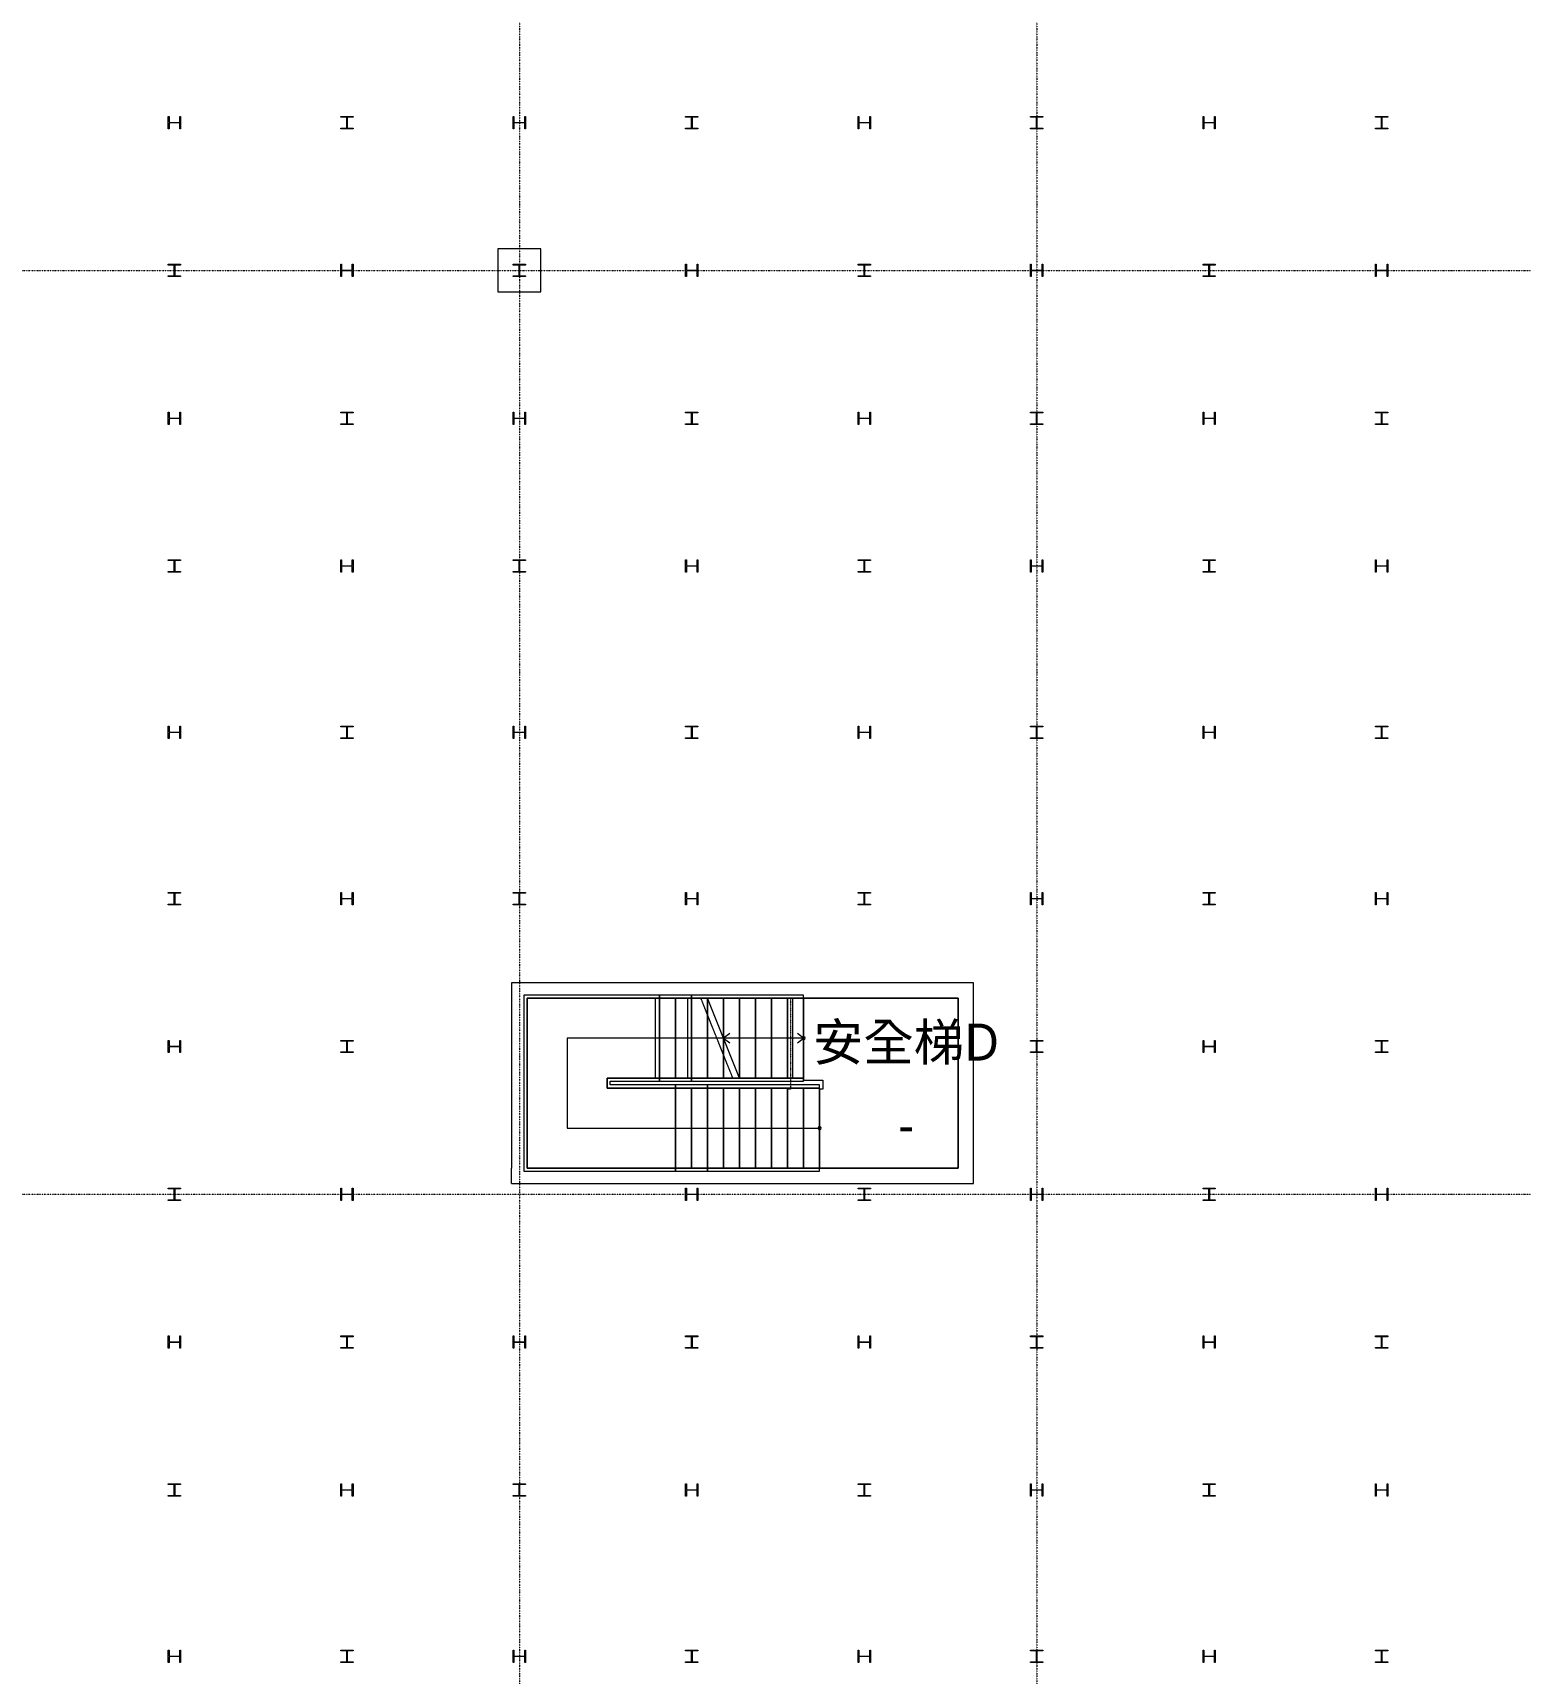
# Model space of a CAD drawing. Extents: x -32000 to 290600, y -111057 to 131250.
# Drawn here: x 151700 to 175850, y 37225 to 63858 of the extents above; entities that cross this region are included whole.
import ezdxf
from ezdxf.enums import TextEntityAlignment as Align

# ---------------------------------------------------------------- set-up
doc = ezdxf.new("R2010")
doc.units = 0
doc.header["$LTSCALE"] = 5
for name, pattern in [('H12PL2$0$JJP_三點線', [0.9, 0.3, -0.15, 0, -0.15, 0, -0.15, 0, -0.15]), ('H12PL2$0$JJP_虛線(退縮線、投影線、地下室範圍、非屬本工程、圖面分區)', [0.45, 0.3, -0.15]), ('H12PL2$0$虛線', [0.846667, 0.423333, -0.423333])]:
    doc.linetypes.add(name, pattern=pattern)
for name, color, linetype in [('H12PL2$0$A-STRS', 252, 'Continuous'), ('H12PL2$0$A-WALL-IN', 252, 'Continuous'), ('H12PL2$0$A-ZONE', 252, 'Continuous'), ('H12PL2$0$S-COL', 252, 'Continuous'), ('H12PL2$0$S-GRID', 252, 'Continuous'), ('H12PL2$0$S-SLAB-SHOW', 252, 'Continuous')]:
    doc.layers.add(name, color=color, linetype=linetype)
doc.styles.add('H12PL2$0$Standard', font='', dxfattribs={"width": 0.8})
doc.styles.get('H12PL2$0$Standard').set_extended_font_data('Microsoft JhengHei')

# ---------------------------------------------------------------- blocks, each defined once
blk = doc.blocks.new('H12PL2')
at = {"layer": 'H12PL2$0$A-STRS', "linetype": 'H12PL2$0$JJP_虛線(退縮線、投影線、地下室範圍、非屬本工程、圖面分區)', "lineweight": 0}
for p, q in [((162395, 48235), (159675, 48235)), ((159675, 48235), (159675, 45375)), ((162527.3, 48235), (162395, 48235)), ((162395, 48235), (162395, 48185)), ((162395, 48185), (162395, 48235)), ((159725, 45425), (159725, 48185)), ((159725, 48185), (162395, 48185)), ((159725, 48185), (159725, 45425)), ((162395, 48185), (159725, 48185)), ((161807.34, 48185), (161807.34, 46885)), ((162331.84, 48185), (162331.84, 46885)), ((162395, 48185), (162547.3, 48185)), ((162395, 46885), (162395, 48185)), ((162395, 46885), (162395, 48185)), ((162395, 46885), (162395, 48185)), ((162547.3, 48185), (162395, 48185)), ((162395, 48185), (162395, 46885)), ((162395, 46885), (162395, 48185)), ((163067.3, 46885), (162547.3, 48185)), ((164033.66, 48185), (164033.66, 46885)), ((164035.91, 48185), (164035.91, 46885)), ((162655, 46885), (162655, 47915.74)), ((162655, 47915.74), (162655, 46885)), ((162655, 46885), (162655, 47915.74)), ((162915, 46885), (162915, 47265.74)), ((162915, 47265.74), (162915, 46885)), ((162915, 46885), (162915, 47265.74)), ((162395, 46885), (161025, 46885)), ((161025, 46885), (161025, 46725)), ((161025, 46725), (161025, 46885)), ((161025, 46885), (162395, 46885)), ((163067.3, 46885), (162395, 46885)), ((162395, 46885), (162395, 46835)), ((162395, 46835), (162395, 46885)), ((162395, 46885), (162655, 46885)), ((162655, 46885), (162915, 46885)), ((162915, 46885), (163067.3, 46885)), ((161025, 46725), (162655, 46725)), ((162655, 46725), (161025, 46725)), ((161075, 46775), (161075, 46835)), ((161075, 46835), (162395, 46835)), ((162655, 46775), (161075, 46775)), ((162135, 46725), (162135, 45425)), ((162395, 46835), (163087.3, 46835)), ((162655, 46725), (162655, 46775)), ((164475, 46775), (162655, 46775)), ((162655, 46775), (162655, 46725)), ((162655, 46725), (164475, 46725)), ((162655, 46725), (162655, 45425)), ((162655, 46725), (162655, 45425)), ((162655, 46725), (162655, 45425)), ((162655, 45425), (162655, 46725)), ((162915, 46725), (162655, 46725)), ((162655, 46725), (162655, 45425)), ((162915, 46725), (162915, 45425)), ((162915, 45425), (162915, 46725)), ((162915, 46725), (162915, 45425)), ((163175, 46725), (162915, 46725)), ((163175, 46725), (163175, 45425)), ((163175, 45425), (163175, 46725)), ((163175, 46725), (163175, 45425)), ((163435, 46725), (163175, 46725)), ((163435, 46725), (163435, 45425)), ((163435, 45425), (163435, 46725)), ((163435, 46725), (163435, 45425)), ((163695, 46725), (163435, 46725)), ((163695, 46725), (163695, 45425)), ((163695, 45425), (163695, 46725)), ((163695, 46725), (163695, 45425)), ((163955, 46725), (163695, 46725)), ((163955, 46725), (163955, 45425)), ((163955, 45425), (163955, 46725)), ((163955, 46725), (163955, 45425)), ((164215, 46725), (163955, 46725)), ((164215, 46725), (164215, 45425)), ((164215, 45425), (164215, 46725)), ((164215, 46725), (164215, 45425)), ((164475, 46725), (164215, 46725)), ((164475, 46725), (164475, 46775)), ((164475, 45425), (164475, 46725)), ((159675, 45375), (162655, 45375)), ((162655, 45425), (159725, 45425)), ((159725, 45425), (162655, 45425)), ((162655, 45375), (162655, 45425)), ((164475, 45425), (162655, 45425)), ((162655, 45425), (162655, 45375)), ((162655, 45425), (162915, 45425)), ((162655, 45375), (164475, 45375)), ((162915, 45425), (163175, 45425)), ((163175, 45425), (163435, 45425)), ((163435, 45425), (163695, 45425)), ((163695, 45425), (163955, 45425)), ((163955, 45425), (164215, 45425)), ((164215, 45425), (164475, 45425)), ((164475, 45375), (164475, 45425))]:
    blk.add_line(p, q, dxfattribs=at)
at = {"layer": 'H12PL2$0$A-STRS', "lineweight": 0}
for p, q in [((161875, 48235), (159675, 48235)), ((159675, 48235), (159675, 45375)), ((164215, 48235), (161875, 48235)), ((161875, 48235), (161875, 48185)), ((161875, 48185), (161875, 48235)), ((164215, 48235), (162635, 48235)), ((164215, 48185), (164215, 48235)), ((164215, 48185), (164215, 48235)), ((159725, 45425), (159725, 48185)), ((159725, 48185), (161875, 48185)), ((159725, 48185), (159725, 45425)), ((161807.34, 48185), (159725, 48185)), ((159725, 48185), (159725, 45425)), ((161875, 48185), (159725, 48185)), ((161875, 48185), (161807.34, 48185)), ((161875, 48185), (164215, 48185)), ((164215, 48185), (161875, 48185)), ((161875, 46885), (161875, 48185)), ((161875, 46885), (161875, 48185)), ((161875, 46885), (161875, 48185)), ((162135, 48185), (161875, 48185)), ((161875, 48185), (161875, 46885)), ((161875, 46885), (161875, 48185)), ((162135, 46885), (162135, 48185)), ((162395, 48185), (162135, 48185)), ((162135, 48185), (162135, 46885)), ((162135, 46885), (162135, 48185)), ((162395, 46885), (162395, 48185)), ((162655, 48185), (162395, 48185)), ((162395, 48185), (162395, 46885)), ((162395, 46885), (162395, 48185)), ((162655, 48185), (164215, 48185)), ((164215, 48185), (162655, 48185)), ((162915, 48185), (162655, 48185)), ((163175, 46885), (162655, 48185)), ((162655, 46885), (162655, 48185)), ((162915, 48185), (162655, 48185)), ((162655, 48185), (162655, 46885)), ((162655, 46885), (162655, 48185)), ((162915, 47535), (162915, 48185)), ((163175, 48185), (162915, 48185)), ((162915, 48185), (162915, 47535)), ((162915, 47535), (162915, 48185)), ((162915, 46885), (162915, 48185)), ((163175, 48185), (162915, 48185)), ((162915, 48185), (162915, 46885)), ((162915, 46885), (162915, 48185)), ((163175, 46885), (163175, 48185)), ((163435, 48185), (163175, 48185)), ((163175, 48185), (163175, 46885)), ((163175, 46885), (163175, 48185)), ((163175, 46885), (163175, 48185)), ((163435, 48185), (163175, 48185)), ((163175, 48185), (163175, 46885)), ((163175, 46885), (163175, 48185)), ((163435, 46885), (163435, 48185)), ((163695, 48185), (163435, 48185)), ((163435, 48185), (163435, 46885)), ((163435, 46885), (163435, 48185)), ((163435, 46885), (163435, 48185)), ((163695, 48185), (163435, 48185)), ((163435, 48185), (163435, 46885)), ((163435, 46885), (163435, 48185)), ((163695, 46885), (163695, 48185)), ((163955, 48185), (163695, 48185)), ((163695, 48185), (163695, 46885)), ((163695, 46885), (163695, 48185)), ((163695, 46885), (163695, 48185)), ((163955, 48185), (163695, 48185)), ((163695, 48185), (163695, 46885)), ((163695, 46885), (163695, 48185)), ((163955, 46885), (163955, 48185)), ((164215, 48185), (163955, 48185)), ((163955, 48185), (163955, 46885)), ((163955, 46885), (163955, 48185)), ((163955, 46885), (163955, 48185)), ((164215, 48185), (163955, 48185)), ((163955, 48185), (163955, 46885)), ((163955, 46885), (163955, 48185)), ((164215, 46885), (164215, 48185)), ((164215, 46885), (164215, 48185)), ((164215, 46885), (164215, 48185)), ((164215, 46885), (164215, 48185)), ((161875, 47535), (160375, 47535)), ((160375, 47535), (160375, 46075)), ((163955, 47535), (161875, 47535)), ((163015, 47610), (162915, 47535)), ((163955, 47535), (162915, 47535)), ((162915, 47535), (163015, 47460)), ((164215, 47535), (163955, 47535)), ((164215, 47535), (163955, 47535)), ((164215, 47535), (164115, 47610)), ((164115, 47460), (164215, 47535)), ((161875, 46885), (161025, 46885)), ((161025, 46885), (161025, 46725)), ((161025, 46725), (161025, 46885)), ((161025, 46885), (161807.34, 46885)), ((161025, 46725), (161025, 46885)), ((161025, 46885), (161875, 46885)), ((161807.34, 46885), (161875, 46885)), ((164215, 46885), (161875, 46885)), ((161875, 46885), (161875, 46835)), ((161875, 46835), (161875, 46885)), ((161875, 46885), (164215, 46885)), ((161875, 46885), (162135, 46885)), ((162135, 46885), (162395, 46885)), ((162395, 46885), (162655, 46885)), ((162655, 46885), (162915, 46885)), ((162915, 46885), (163175, 46885)), ((164215, 46885), (163175, 46885)), ((163175, 46885), (164215, 46885)), ((163175, 46885), (163435, 46885)), ((163175, 46885), (163435, 46885)), ((163435, 46885), (163695, 46885)), ((163435, 46885), (163695, 46885)), ((163695, 46885), (163955, 46885)), ((163695, 46885), (163955, 46885)), ((163955, 46885), (164215, 46885)), ((163955, 46885), (164215, 46885)), ((164215, 46835), (164215, 46885)), ((164215, 46835), (164215, 46885)), ((161025, 46725), (162135, 46725)), ((162135, 46725), (161025, 46725)), ((162135, 46725), (161025, 46725)), ((161075, 46775), (161075, 46835)), ((161075, 46835), (161875, 46835)), ((162135, 46775), (161075, 46775)), ((161875, 46835), (164215, 46835)), ((162135, 46725), (162135, 46775)), ((164475, 46775), (162135, 46775)), ((162135, 46775), (162135, 46725)), ((162135, 46725), (164475, 46725)), ((164475, 46725), (162135, 46725)), ((162135, 46725), (162135, 45425)), ((162135, 46725), (162135, 45425)), ((162135, 45425), (162135, 46725)), ((162395, 46725), (162135, 46725)), ((162135, 46725), (162135, 45425)), ((162395, 46725), (162395, 45425)), ((162395, 45425), (162395, 46725)), ((162395, 46725), (162395, 45425)), ((162655, 46725), (162395, 46725)), ((162655, 46725), (162655, 45425)), ((162655, 45425), (162655, 46725)), ((162655, 46725), (162655, 45425)), ((162915, 46725), (162655, 46725)), ((162915, 46725), (162915, 45425)), ((162915, 45425), (162915, 46725)), ((162915, 46725), (162915, 45425)), ((163175, 46725), (162915, 46725)), ((163175, 46725), (163175, 45425)), ((163175, 45425), (163175, 46725)), ((163175, 46725), (163175, 45425)), ((163435, 46725), (163175, 46725)), ((163195, 46835), (164215, 46835)), ((163435, 46725), (163435, 45425)), ((163435, 45425), (163435, 46725)), ((163435, 46725), (163435, 45425)), ((163695, 46725), (163435, 46725)), ((163695, 46725), (163695, 45425)), ((163695, 45425), (163695, 46725)), ((163695, 46725), (163695, 45425)), ((163955, 46725), (163695, 46725)), ((163955, 46725), (163955, 45425)), ((163955, 45425), (163955, 46725)), ((163955, 46725), (163955, 45425)), ((164215, 46725), (163955, 46725)), ((164215, 46725), (164215, 45425)), ((164215, 45425), (164215, 46725)), ((164215, 46725), (164215, 45425)), ((164475, 46725), (164215, 46725)), ((164475, 46725), (164475, 46775)), ((164475, 45425), (164475, 46725)), ((164475, 45425), (164475, 46725)), ((160375, 46075), (162135, 46075)), ((162135, 46075), (164215, 46075)), ((164215, 46075), (164475, 46075)), ((159675, 45375), (162135, 45375)), ((162135, 45425), (159725, 45425)), ((159725, 45425), (162135, 45425)), ((159725, 45425), (162135, 45425)), ((162135, 45375), (162135, 45425)), ((164475, 45425), (162135, 45425)), ((162135, 45425), (162135, 45375)), ((162135, 45425), (164475, 45425)), ((162135, 45425), (162395, 45425)), ((162135, 45375), (164475, 45375)), ((162395, 45425), (162655, 45425)), ((162655, 45425), (162915, 45425)), ((162915, 45425), (163175, 45425)), ((163175, 45425), (163435, 45425)), ((163435, 45425), (163695, 45425)), ((163695, 45425), (163955, 45425)), ((163955, 45425), (164215, 45425)), ((164215, 45425), (164475, 45425)), ((164475, 45375), (164475, 45425))]:
    blk.add_line(p, q, dxfattribs=at)
at = {"layer": 'H12PL2$0$A-STRS', "linetype": 'H12PL2$0$虛線', "lineweight": 0}
for p, q in [((159725, 48185), (159725, 45425)), ((162331.84, 48185), (159725, 48185)), ((162395, 48185), (162331.84, 48185)), ((162547.3, 48185), (162395, 48185)), ((161025, 46725), (161025, 46885)), ((161025, 46885), (162331.84, 46885)), ((162331.84, 46885), (162395, 46885)), ((162395, 46885), (163067.3, 46885)), ((162655, 46725), (161025, 46725)), ((164475, 46725), (162655, 46725)), ((164475, 45425), (164475, 46725)), ((159725, 45425), (162655, 45425)), ((162655, 45425), (164475, 45425))]:
    blk.add_line(p, q, dxfattribs=at)
at = {"layer": 'H12PL2$0$A-STRS', "lineweight": 0, "flags": 128}
for points in [[(164215, 47560, 1), (164215, 47510, 1)], [(164475, 46100, 1), (164475, 46050, 1)]]:
    blk.add_lwpolyline(points, format="xyb", close=True, dxfattribs=at)
at = {"layer": 'H12PL2$0$A-WALL-IN', "lineweight": 0, "flags": 128}
for points in [[(159475, 48435), (159475, 48185)], [(166725, 48435), (159475, 48435)], [(166975, 48435), (166725, 48435)], [(166975, 45425), (166975, 48435)], [(159475, 48185), (159475, 45425)], [(159725, 45425), (159725, 48185)], [(159725, 48185), (166725, 48185)], [(166725, 48185), (166725, 45425)], [(159475, 45175), (159475, 45425)], [(166725, 45425), (159725, 45425)], [(166975, 45175), (166975, 45425)], [(159475, 45175), (166975, 45175)]]:
    blk.add_lwpolyline(points, dxfattribs=at)
at = {"layer": 'H12PL2$0$S-COL', "lineweight": 0, "flags": 128}
for points in [[(153900, 62500), (153912, 62500), (153912, 62417, 0.41421356), (153925, 62404), (154075, 62404, 0.41421356), (154088, 62417), (154088, 62500), (154100, 62500), (154100, 62300), (154088, 62300), (154088, 62383, 0.41421356), (154075, 62396), (153925, 62396, 0.41421356), (153912, 62383), (153912, 62300), (153900, 62300)], [(156700, 62300), (156700, 62312), (156783, 62312, 0.41421356), (156796, 62325), (156796, 62475, 0.41421356), (156783, 62488), (156700, 62488), (156700, 62500), (156900, 62500), (156900, 62488), (156817, 62488, 0.41421356), (156804, 62475), (156804, 62325, 0.41421356), (156817, 62312), (156900, 62312), (156900, 62300)], [(159500, 62500), (159512, 62500), (159512, 62417, 0.41421356), (159525, 62404), (159675, 62404, 0.41421356), (159688, 62417), (159688, 62500), (159700, 62500), (159700, 62300), (159688, 62300), (159688, 62383, 0.41421356), (159675, 62396), (159525, 62396, 0.41421356), (159512, 62383), (159512, 62300), (159500, 62300)], [(162300, 62300), (162300, 62312), (162383, 62312, 0.41421356), (162396, 62325), (162396, 62475, 0.41421356), (162383, 62488), (162300, 62488), (162300, 62500), (162500, 62500), (162500, 62488), (162417, 62488, 0.41421356), (162404, 62475), (162404, 62325, 0.41421356), (162417, 62312), (162500, 62312), (162500, 62300)], [(165100, 62500), (165112, 62500), (165112, 62417, 0.41421356), (165125, 62404), (165275, 62404, 0.41421356), (165288, 62417), (165288, 62500), (165300, 62500), (165300, 62300), (165288, 62300), (165288, 62383, 0.41421356), (165275, 62396), (165125, 62396, 0.41421356), (165112, 62383), (165112, 62300), (165100, 62300)], [(167900, 62300), (167900, 62312), (167983, 62312, 0.41421356), (167996, 62325), (167996, 62475, 0.41421356), (167983, 62488), (167900, 62488), (167900, 62500), (168100, 62500), (168100, 62488), (168017, 62488, 0.41421356), (168004, 62475), (168004, 62325, 0.41421356), (168017, 62312), (168100, 62312), (168100, 62300)], [(170700, 62500), (170712, 62500), (170712, 62417, 0.41421356), (170725, 62404), (170875, 62404, 0.41421356), (170888, 62417), (170888, 62500), (170900, 62500), (170900, 62300), (170888, 62300), (170888, 62383, 0.41421356), (170875, 62396), (170725, 62396, 0.41421356), (170712, 62383), (170712, 62300), (170700, 62300)], [(173500, 62300), (173500, 62312), (173583, 62312, 0.41421356), (173596, 62325), (173596, 62475, 0.41421356), (173583, 62488), (173500, 62488), (173500, 62500), (173700, 62500), (173700, 62488), (173617, 62488, 0.41421356), (173604, 62475), (173604, 62325, 0.41421356), (173617, 62312), (173700, 62312), (173700, 62300)], [(153900, 59900), (153900, 59912), (153983, 59912, 0.41421356), (153996, 59925), (153996, 60075, 0.41421356), (153983, 60088), (153900, 60088), (153900, 60100), (154100, 60100), (154100, 60088), (154017, 60088, 0.41421356), (154004, 60075), (154004, 59925, 0.41421356), (154017, 59912), (154100, 59912), (154100, 59900)], [(156700, 60100), (156712, 60100), (156712, 60017, 0.41421356), (156725, 60004), (156875, 60004, 0.41421356), (156888, 60017), (156888, 60100), (156900, 60100), (156900, 59900), (156888, 59900), (156888, 59983, 0.41421356), (156875, 59996), (156725, 59996, 0.41421356), (156712, 59983), (156712, 59900), (156700, 59900)], [(159500, 59900), (159500, 59912), (159583, 59912, 0.41421356), (159596, 59925), (159596, 60075, 0.41421356), (159583, 60088), (159500, 60088), (159500, 60100), (159700, 60100), (159700, 60088), (159617, 60088, 0.41421356), (159604, 60075), (159604, 59925, 0.41421356), (159617, 59912), (159700, 59912), (159700, 59900)], [(162300, 60100), (162312, 60100), (162312, 60017, 0.41421356), (162325, 60004), (162475, 60004, 0.41421356), (162488, 60017), (162488, 60100), (162500, 60100), (162500, 59900), (162488, 59900), (162488, 59983, 0.41421356), (162475, 59996), (162325, 59996, 0.41421356), (162312, 59983), (162312, 59900), (162300, 59900)], [(165100, 59900), (165100, 59912), (165183, 59912, 0.41421356), (165196, 59925), (165196, 60075, 0.41421356), (165183, 60088), (165100, 60088), (165100, 60100), (165300, 60100), (165300, 60088), (165217, 60088, 0.41421356), (165204, 60075), (165204, 59925, 0.41421356), (165217, 59912), (165300, 59912), (165300, 59900)], [(167900, 60100), (167912, 60100), (167912, 60017, 0.41421356), (167925, 60004), (168075, 60004, 0.41421356), (168088, 60017), (168088, 60100), (168100, 60100), (168100, 59900), (168088, 59900), (168088, 59983, 0.41421356), (168075, 59996), (167925, 59996, 0.41421356), (167912, 59983), (167912, 59900), (167900, 59900)], [(170700, 59900), (170700, 59912), (170783, 59912, 0.41421356), (170796, 59925), (170796, 60075, 0.41421356), (170783, 60088), (170700, 60088), (170700, 60100), (170900, 60100), (170900, 60088), (170817, 60088, 0.41421356), (170804, 60075), (170804, 59925, 0.41421356), (170817, 59912), (170900, 59912), (170900, 59900)], [(173500, 60100), (173512, 60100), (173512, 60017, 0.41421356), (173525, 60004), (173675, 60004, 0.41421356), (173688, 60017), (173688, 60100), (173700, 60100), (173700, 59900), (173688, 59900), (173688, 59983, 0.41421356), (173675, 59996), (173525, 59996, 0.41421356), (173512, 59983), (173512, 59900), (173500, 59900)], [(153900, 57700), (153912, 57700), (153912, 57617, 0.41421356), (153925, 57604), (154075, 57604, 0.41421356), (154088, 57617), (154088, 57700), (154100, 57700), (154100, 57500), (154088, 57500), (154088, 57583, 0.41421356), (154075, 57596), (153925, 57596, 0.41421356), (153912, 57583), (153912, 57500), (153900, 57500)], [(156700, 57500), (156700, 57512), (156783, 57512, 0.41421356), (156796, 57525), (156796, 57675, 0.41421356), (156783, 57688), (156700, 57688), (156700, 57700), (156900, 57700), (156900, 57688), (156817, 57688, 0.41421356), (156804, 57675), (156804, 57525, 0.41421356), (156817, 57512), (156900, 57512), (156900, 57500)], [(159500, 57700), (159512, 57700), (159512, 57617, 0.41421356), (159525, 57604), (159675, 57604, 0.41421356), (159688, 57617), (159688, 57700), (159700, 57700), (159700, 57500), (159688, 57500), (159688, 57583, 0.41421356), (159675, 57596), (159525, 57596, 0.41421356), (159512, 57583), (159512, 57500), (159500, 57500)], [(162300, 57500), (162300, 57512), (162383, 57512, 0.41421356), (162396, 57525), (162396, 57675, 0.41421356), (162383, 57688), (162300, 57688), (162300, 57700), (162500, 57700), (162500, 57688), (162417, 57688, 0.41421356), (162404, 57675), (162404, 57525, 0.41421356), (162417, 57512), (162500, 57512), (162500, 57500)], [(165100, 57700), (165112, 57700), (165112, 57617, 0.41421356), (165125, 57604), (165275, 57604, 0.41421356), (165288, 57617), (165288, 57700), (165300, 57700), (165300, 57500), (165288, 57500), (165288, 57583, 0.41421356), (165275, 57596), (165125, 57596, 0.41421356), (165112, 57583), (165112, 57500), (165100, 57500)], [(167900, 57500), (167900, 57512), (167983, 57512, 0.41421356), (167996, 57525), (167996, 57675, 0.41421356), (167983, 57688), (167900, 57688), (167900, 57700), (168100, 57700), (168100, 57688), (168017, 57688, 0.41421356), (168004, 57675), (168004, 57525, 0.41421356), (168017, 57512), (168100, 57512), (168100, 57500)], [(170700, 57700), (170712, 57700), (170712, 57617, 0.41421356), (170725, 57604), (170875, 57604, 0.41421356), (170888, 57617), (170888, 57700), (170900, 57700), (170900, 57500), (170888, 57500), (170888, 57583, 0.41421356), (170875, 57596), (170725, 57596, 0.41421356), (170712, 57583), (170712, 57500), (170700, 57500)], [(173500, 57500), (173500, 57512), (173583, 57512, 0.41421356), (173596, 57525), (173596, 57675, 0.41421356), (173583, 57688), (173500, 57688), (173500, 57700), (173700, 57700), (173700, 57688), (173617, 57688, 0.41421356), (173604, 57675), (173604, 57525, 0.41421356), (173617, 57512), (173700, 57512), (173700, 57500)], [(153900, 55100), (153900, 55112), (153983, 55112, 0.41421356), (153996, 55125), (153996, 55275, 0.41421356), (153983, 55288), (153900, 55288), (153900, 55300), (154100, 55300), (154100, 55288), (154017, 55288, 0.41421356), (154004, 55275), (154004, 55125, 0.41421356), (154017, 55112), (154100, 55112), (154100, 55100)], [(156700, 55300), (156712, 55300), (156712, 55217, 0.41421356), (156725, 55204), (156875, 55204, 0.41421356), (156888, 55217), (156888, 55300), (156900, 55300), (156900, 55100), (156888, 55100), (156888, 55183, 0.41421356), (156875, 55196), (156725, 55196, 0.41421356), (156712, 55183), (156712, 55100), (156700, 55100)], [(159500, 55100), (159500, 55112), (159583, 55112, 0.41421356), (159596, 55125), (159596, 55275, 0.41421356), (159583, 55288), (159500, 55288), (159500, 55300), (159700, 55300), (159700, 55288), (159617, 55288, 0.41421356), (159604, 55275), (159604, 55125, 0.41421356), (159617, 55112), (159700, 55112), (159700, 55100)], [(162300, 55300), (162312, 55300), (162312, 55217, 0.41421356), (162325, 55204), (162475, 55204, 0.41421356), (162488, 55217), (162488, 55300), (162500, 55300), (162500, 55100), (162488, 55100), (162488, 55183, 0.41421356), (162475, 55196), (162325, 55196, 0.41421356), (162312, 55183), (162312, 55100), (162300, 55100)], [(165100, 55100), (165100, 55112), (165183, 55112, 0.41421356), (165196, 55125), (165196, 55275, 0.41421356), (165183, 55288), (165100, 55288), (165100, 55300), (165300, 55300), (165300, 55288), (165217, 55288, 0.41421356), (165204, 55275), (165204, 55125, 0.41421356), (165217, 55112), (165300, 55112), (165300, 55100)], [(167900, 55300), (167912, 55300), (167912, 55217, 0.41421356), (167925, 55204), (168075, 55204, 0.41421356), (168088, 55217), (168088, 55300), (168100, 55300), (168100, 55100), (168088, 55100), (168088, 55183, 0.41421356), (168075, 55196), (167925, 55196, 0.41421356), (167912, 55183), (167912, 55100), (167900, 55100)], [(170700, 55100), (170700, 55112), (170783, 55112, 0.41421356), (170796, 55125), (170796, 55275, 0.41421356), (170783, 55288), (170700, 55288), (170700, 55300), (170900, 55300), (170900, 55288), (170817, 55288, 0.41421356), (170804, 55275), (170804, 55125, 0.41421356), (170817, 55112), (170900, 55112), (170900, 55100)], [(173500, 55300), (173512, 55300), (173512, 55217, 0.41421356), (173525, 55204), (173675, 55204, 0.41421356), (173688, 55217), (173688, 55300), (173700, 55300), (173700, 55100), (173688, 55100), (173688, 55183, 0.41421356), (173675, 55196), (173525, 55196, 0.41421356), (173512, 55183), (173512, 55100), (173500, 55100)], [(153900, 52600), (153912, 52600), (153912, 52517, 0.41421356), (153925, 52504), (154075, 52504, 0.41421356), (154088, 52517), (154088, 52600), (154100, 52600), (154100, 52400), (154088, 52400), (154088, 52483, 0.41421356), (154075, 52496), (153925, 52496, 0.41421356), (153912, 52483), (153912, 52400), (153900, 52400)], [(156700, 52400), (156700, 52412), (156783, 52412, 0.41421356), (156796, 52425), (156796, 52575, 0.41421356), (156783, 52588), (156700, 52588), (156700, 52600), (156900, 52600), (156900, 52588), (156817, 52588, 0.41421356), (156804, 52575), (156804, 52425, 0.41421356), (156817, 52412), (156900, 52412), (156900, 52400)], [(159500, 52600), (159512, 52600), (159512, 52517, 0.41421356), (159525, 52504), (159675, 52504, 0.41421356), (159688, 52517), (159688, 52600), (159700, 52600), (159700, 52400), (159688, 52400), (159688, 52483, 0.41421356), (159675, 52496), (159525, 52496, 0.41421356), (159512, 52483), (159512, 52400), (159500, 52400)], [(162300, 52400), (162300, 52412), (162383, 52412, 0.41421356), (162396, 52425), (162396, 52575, 0.41421356), (162383, 52588), (162300, 52588), (162300, 52600), (162500, 52600), (162500, 52588), (162417, 52588, 0.41421356), (162404, 52575), (162404, 52425, 0.41421356), (162417, 52412), (162500, 52412), (162500, 52400)], [(165100, 52600), (165112, 52600), (165112, 52517, 0.41421356), (165125, 52504), (165275, 52504, 0.41421356), (165288, 52517), (165288, 52600), (165300, 52600), (165300, 52400), (165288, 52400), (165288, 52483, 0.41421356), (165275, 52496), (165125, 52496, 0.41421356), (165112, 52483), (165112, 52400), (165100, 52400)], [(167900, 52400), (167900, 52412), (167983, 52412, 0.41421356), (167996, 52425), (167996, 52575, 0.41421356), (167983, 52588), (167900, 52588), (167900, 52600), (168100, 52600), (168100, 52588), (168017, 52588, 0.41421356), (168004, 52575), (168004, 52425, 0.41421356), (168017, 52412), (168100, 52412), (168100, 52400)], [(170700, 52600), (170712, 52600), (170712, 52517, 0.41421356), (170725, 52504), (170875, 52504, 0.41421356), (170888, 52517), (170888, 52600), (170900, 52600), (170900, 52400), (170888, 52400), (170888, 52483, 0.41421356), (170875, 52496), (170725, 52496, 0.41421356), (170712, 52483), (170712, 52400), (170700, 52400)], [(173500, 52400), (173500, 52412), (173583, 52412, 0.41421356), (173596, 52425), (173596, 52575, 0.41421356), (173583, 52588), (173500, 52588), (173500, 52600), (173700, 52600), (173700, 52588), (173617, 52588, 0.41421356), (173604, 52575), (173604, 52425, 0.41421356), (173617, 52412), (173700, 52412), (173700, 52400)], [(153900, 49700), (153900, 49712), (153983, 49712, 0.41421356), (153996, 49725), (153996, 49875, 0.41421356), (153983, 49888), (153900, 49888), (153900, 49900), (154100, 49900), (154100, 49888), (154017, 49888, 0.41421356), (154004, 49875), (154004, 49725, 0.41421356), (154017, 49712), (154100, 49712), (154100, 49700)], [(156700, 49900), (156712, 49900), (156712, 49817, 0.41421356), (156725, 49804), (156875, 49804, 0.41421356), (156888, 49817), (156888, 49900), (156900, 49900), (156900, 49700), (156888, 49700), (156888, 49783, 0.41421356), (156875, 49796), (156725, 49796, 0.41421356), (156712, 49783), (156712, 49700), (156700, 49700)], [(159500, 49700), (159500, 49712), (159583, 49712, 0.41421356), (159596, 49725), (159596, 49875, 0.41421356), (159583, 49888), (159500, 49888), (159500, 49900), (159700, 49900), (159700, 49888), (159617, 49888, 0.41421356), (159604, 49875), (159604, 49725, 0.41421356), (159617, 49712), (159700, 49712), (159700, 49700)], [(162300, 49900), (162312, 49900), (162312, 49817, 0.41421356), (162325, 49804), (162475, 49804, 0.41421356), (162488, 49817), (162488, 49900), (162500, 49900), (162500, 49700), (162488, 49700), (162488, 49783, 0.41421356), (162475, 49796), (162325, 49796, 0.41421356), (162312, 49783), (162312, 49700), (162300, 49700)], [(165100, 49700), (165100, 49712), (165183, 49712, 0.41421356), (165196, 49725), (165196, 49875, 0.41421356), (165183, 49888), (165100, 49888), (165100, 49900), (165300, 49900), (165300, 49888), (165217, 49888, 0.41421356), (165204, 49875), (165204, 49725, 0.41421356), (165217, 49712), (165300, 49712), (165300, 49700)], [(167900, 49900), (167912, 49900), (167912, 49817, 0.41421356), (167925, 49804), (168075, 49804, 0.41421356), (168088, 49817), (168088, 49900), (168100, 49900), (168100, 49700), (168088, 49700), (168088, 49783, 0.41421356), (168075, 49796), (167925, 49796, 0.41421356), (167912, 49783), (167912, 49700), (167900, 49700)], [(170700, 49700), (170700, 49712), (170783, 49712, 0.41421356), (170796, 49725), (170796, 49875, 0.41421356), (170783, 49888), (170700, 49888), (170700, 49900), (170900, 49900), (170900, 49888), (170817, 49888, 0.41421356), (170804, 49875), (170804, 49725, 0.41421356), (170817, 49712), (170900, 49712), (170900, 49700)], [(173500, 49900), (173512, 49900), (173512, 49817, 0.41421356), (173525, 49804), (173675, 49804, 0.41421356), (173688, 49817), (173688, 49900), (173700, 49900), (173700, 49700), (173688, 49700), (173688, 49783, 0.41421356), (173675, 49796), (173525, 49796, 0.41421356), (173512, 49783), (173512, 49700), (173500, 49700)], [(153900, 47500), (153912, 47500), (153912, 47417, 0.41421356), (153925, 47404), (154075, 47404, 0.41421356), (154088, 47417), (154088, 47500), (154100, 47500), (154100, 47300), (154088, 47300), (154088, 47383, 0.41421356), (154075, 47396), (153925, 47396, 0.41421356), (153912, 47383), (153912, 47300), (153900, 47300)], [(156700, 47300), (156700, 47312), (156783, 47312, 0.41421356), (156796, 47325), (156796, 47475, 0.41421356), (156783, 47488), (156700, 47488), (156700, 47500), (156900, 47500), (156900, 47488), (156817, 47488, 0.41421356), (156804, 47475), (156804, 47325, 0.41421356), (156817, 47312), (156900, 47312), (156900, 47300)], [(167900, 47300), (167900, 47312), (167983, 47312, 0.41421356), (167996, 47325), (167996, 47475, 0.41421356), (167983, 47488), (167900, 47488), (167900, 47500), (168100, 47500), (168100, 47488), (168017, 47488, 0.41421356), (168004, 47475), (168004, 47325, 0.41421356), (168017, 47312), (168100, 47312), (168100, 47300)], [(170700, 47500), (170712, 47500), (170712, 47417, 0.41421356), (170725, 47404), (170875, 47404, 0.41421356), (170888, 47417), (170888, 47500), (170900, 47500), (170900, 47300), (170888, 47300), (170888, 47383, 0.41421356), (170875, 47396), (170725, 47396, 0.41421356), (170712, 47383), (170712, 47300), (170700, 47300)], [(173500, 47300), (173500, 47312), (173583, 47312, 0.41421356), (173596, 47325), (173596, 47475, 0.41421356), (173583, 47488), (173500, 47488), (173500, 47500), (173700, 47500), (173700, 47488), (173617, 47488, 0.41421356), (173604, 47475), (173604, 47325, 0.41421356), (173617, 47312), (173700, 47312), (173700, 47300)], [(153900, 44900), (153900, 44912), (153983, 44912, 0.41421356), (153996, 44925), (153996, 45075, 0.41421356), (153983, 45088), (153900, 45088), (153900, 45100), (154100, 45100), (154100, 45088), (154017, 45088, 0.41421356), (154004, 45075), (154004, 44925, 0.41421356), (154017, 44912), (154100, 44912), (154100, 44900)], [(156700, 45100), (156712, 45100), (156712, 45017, 0.41421356), (156725, 45004), (156875, 45004, 0.41421356), (156888, 45017), (156888, 45100), (156900, 45100), (156900, 44900), (156888, 44900), (156888, 44983, 0.41421356), (156875, 44996), (156725, 44996, 0.41421356), (156712, 44983), (156712, 44900), (156700, 44900)], [(162300, 45100), (162312, 45100), (162312, 45017, 0.41421356), (162325, 45004), (162475, 45004, 0.41421356), (162488, 45017), (162488, 45100), (162500, 45100), (162500, 44900), (162488, 44900), (162488, 44983, 0.41421356), (162475, 44996), (162325, 44996, 0.41421356), (162312, 44983), (162312, 44900), (162300, 44900)], [(165100, 44900), (165100, 44912), (165183, 44912, 0.41421356), (165196, 44925), (165196, 45075, 0.41421356), (165183, 45088), (165100, 45088), (165100, 45100), (165300, 45100), (165300, 45088), (165217, 45088, 0.41421356), (165204, 45075), (165204, 44925, 0.41421356), (165217, 44912), (165300, 44912), (165300, 44900)], [(167900, 45100), (167912, 45100), (167912, 45017, 0.41421356), (167925, 45004), (168075, 45004, 0.41421356), (168088, 45017), (168088, 45100), (168100, 45100), (168100, 44900), (168088, 44900), (168088, 44983, 0.41421356), (168075, 44996), (167925, 44996, 0.41421356), (167912, 44983), (167912, 44900), (167900, 44900)], [(170700, 44900), (170700, 44912), (170783, 44912, 0.41421356), (170796, 44925), (170796, 45075, 0.41421356), (170783, 45088), (170700, 45088), (170700, 45100), (170900, 45100), (170900, 45088), (170817, 45088, 0.41421356), (170804, 45075), (170804, 44925, 0.41421356), (170817, 44912), (170900, 44912), (170900, 44900)], [(173500, 45100), (173512, 45100), (173512, 45017, 0.41421356), (173525, 45004), (173675, 45004, 0.41421356), (173688, 45017), (173688, 45100), (173700, 45100), (173700, 44900), (173688, 44900), (173688, 44983, 0.41421356), (173675, 44996), (173525, 44996, 0.41421356), (173512, 44983), (173512, 44900), (173500, 44900)], [(153900, 42700), (153912, 42700), (153912, 42617, 0.41421356), (153925, 42604), (154075, 42604, 0.41421356), (154088, 42617), (154088, 42700), (154100, 42700), (154100, 42500), (154088, 42500), (154088, 42583, 0.41421356), (154075, 42596), (153925, 42596, 0.41421356), (153912, 42583), (153912, 42500), (153900, 42500)], [(156700, 42500), (156700, 42512), (156783, 42512, 0.41421356), (156796, 42525), (156796, 42675, 0.41421356), (156783, 42688), (156700, 42688), (156700, 42700), (156900, 42700), (156900, 42688), (156817, 42688, 0.41421356), (156804, 42675), (156804, 42525, 0.41421356), (156817, 42512), (156900, 42512), (156900, 42500)], [(159500, 42700), (159512, 42700), (159512, 42617, 0.41421356), (159525, 42604), (159675, 42604, 0.41421356), (159688, 42617), (159688, 42700), (159700, 42700), (159700, 42500), (159688, 42500), (159688, 42583, 0.41421356), (159675, 42596), (159525, 42596, 0.41421356), (159512, 42583), (159512, 42500), (159500, 42500)], [(162300, 42500), (162300, 42512), (162383, 42512, 0.41421356), (162396, 42525), (162396, 42675, 0.41421356), (162383, 42688), (162300, 42688), (162300, 42700), (162500, 42700), (162500, 42688), (162417, 42688, 0.41421356), (162404, 42675), (162404, 42525, 0.41421356), (162417, 42512), (162500, 42512), (162500, 42500)], [(165100, 42700), (165112, 42700), (165112, 42617, 0.41421356), (165125, 42604), (165275, 42604, 0.41421356), (165288, 42617), (165288, 42700), (165300, 42700), (165300, 42500), (165288, 42500), (165288, 42583, 0.41421356), (165275, 42596), (165125, 42596, 0.41421356), (165112, 42583), (165112, 42500), (165100, 42500)], [(167900, 42500), (167900, 42512), (167983, 42512, 0.41421356), (167996, 42525), (167996, 42675, 0.41421356), (167983, 42688), (167900, 42688), (167900, 42700), (168100, 42700), (168100, 42688), (168017, 42688, 0.41421356), (168004, 42675), (168004, 42525, 0.41421356), (168017, 42512), (168100, 42512), (168100, 42500)], [(170700, 42700), (170712, 42700), (170712, 42617, 0.41421356), (170725, 42604), (170875, 42604, 0.41421356), (170888, 42617), (170888, 42700), (170900, 42700), (170900, 42500), (170888, 42500), (170888, 42583, 0.41421356), (170875, 42596), (170725, 42596, 0.41421356), (170712, 42583), (170712, 42500), (170700, 42500)], [(173500, 42500), (173500, 42512), (173583, 42512, 0.41421356), (173596, 42525), (173596, 42675, 0.41421356), (173583, 42688), (173500, 42688), (173500, 42700), (173700, 42700), (173700, 42688), (173617, 42688, 0.41421356), (173604, 42675), (173604, 42525, 0.41421356), (173617, 42512), (173700, 42512), (173700, 42500)], [(153900, 40100), (153900, 40112), (153983, 40112, 0.41421356), (153996, 40125), (153996, 40275, 0.41421356), (153983, 40288), (153900, 40288), (153900, 40300), (154100, 40300), (154100, 40288), (154017, 40288, 0.41421356), (154004, 40275), (154004, 40125, 0.41421356), (154017, 40112), (154100, 40112), (154100, 40100)], [(156700, 40300), (156712, 40300), (156712, 40217, 0.41421356), (156725, 40204), (156875, 40204, 0.41421356), (156888, 40217), (156888, 40300), (156900, 40300), (156900, 40100), (156888, 40100), (156888, 40183, 0.41421356), (156875, 40196), (156725, 40196, 0.41421356), (156712, 40183), (156712, 40100), (156700, 40100)], [(159500, 40100), (159500, 40112), (159583, 40112, 0.41421356), (159596, 40125), (159596, 40275, 0.41421356), (159583, 40288), (159500, 40288), (159500, 40300), (159700, 40300), (159700, 40288), (159617, 40288, 0.41421356), (159604, 40275), (159604, 40125, 0.41421356), (159617, 40112), (159700, 40112), (159700, 40100)], [(162300, 40300), (162312, 40300), (162312, 40217, 0.41421356), (162325, 40204), (162475, 40204, 0.41421356), (162488, 40217), (162488, 40300), (162500, 40300), (162500, 40100), (162488, 40100), (162488, 40183, 0.41421356), (162475, 40196), (162325, 40196, 0.41421356), (162312, 40183), (162312, 40100), (162300, 40100)], [(165100, 40100), (165100, 40112), (165183, 40112, 0.41421356), (165196, 40125), (165196, 40275, 0.41421356), (165183, 40288), (165100, 40288), (165100, 40300), (165300, 40300), (165300, 40288), (165217, 40288, 0.41421356), (165204, 40275), (165204, 40125, 0.41421356), (165217, 40112), (165300, 40112), (165300, 40100)], [(167900, 40300), (167912, 40300), (167912, 40217, 0.41421356), (167925, 40204), (168075, 40204, 0.41421356), (168088, 40217), (168088, 40300), (168100, 40300), (168100, 40100), (168088, 40100), (168088, 40183, 0.41421356), (168075, 40196), (167925, 40196, 0.41421356), (167912, 40183), (167912, 40100), (167900, 40100)], [(170700, 40100), (170700, 40112), (170783, 40112, 0.41421356), (170796, 40125), (170796, 40275, 0.41421356), (170783, 40288), (170700, 40288), (170700, 40300), (170900, 40300), (170900, 40288), (170817, 40288, 0.41421356), (170804, 40275), (170804, 40125, 0.41421356), (170817, 40112), (170900, 40112), (170900, 40100)], [(173500, 40300), (173512, 40300), (173512, 40217, 0.41421356), (173525, 40204), (173675, 40204, 0.41421356), (173688, 40217), (173688, 40300), (173700, 40300), (173700, 40100), (173688, 40100), (173688, 40183, 0.41421356), (173675, 40196), (173525, 40196, 0.41421356), (173512, 40183), (173512, 40100), (173500, 40100)], [(153900, 37600), (153912, 37600), (153912, 37517, 0.41421356), (153925, 37504), (154075, 37504, 0.41421356), (154088, 37517), (154088, 37600), (154100, 37600), (154100, 37400), (154088, 37400), (154088, 37483, 0.41421356), (154075, 37496), (153925, 37496, 0.41421356), (153912, 37483), (153912, 37400), (153900, 37400)], [(156700, 37400), (156700, 37412), (156783, 37412, 0.41421356), (156796, 37425), (156796, 37575, 0.41421356), (156783, 37588), (156700, 37588), (156700, 37600), (156900, 37600), (156900, 37588), (156817, 37588, 0.41421356), (156804, 37575), (156804, 37425, 0.41421356), (156817, 37412), (156900, 37412), (156900, 37400)], [(159500, 37600), (159512, 37600), (159512, 37517, 0.41421356), (159525, 37504), (159675, 37504, 0.41421356), (159688, 37517), (159688, 37600), (159700, 37600), (159700, 37400), (159688, 37400), (159688, 37483, 0.41421356), (159675, 37496), (159525, 37496, 0.41421356), (159512, 37483), (159512, 37400), (159500, 37400)], [(162300, 37400), (162300, 37412), (162383, 37412, 0.41421356), (162396, 37425), (162396, 37575, 0.41421356), (162383, 37588), (162300, 37588), (162300, 37600), (162500, 37600), (162500, 37588), (162417, 37588, 0.41421356), (162404, 37575), (162404, 37425, 0.41421356), (162417, 37412), (162500, 37412), (162500, 37400)], [(165100, 37600), (165112, 37600), (165112, 37517, 0.41421356), (165125, 37504), (165275, 37504, 0.41421356), (165288, 37517), (165288, 37600), (165300, 37600), (165300, 37400), (165288, 37400), (165288, 37483, 0.41421356), (165275, 37496), (165125, 37496, 0.41421356), (165112, 37483), (165112, 37400), (165100, 37400)], [(167900, 37400), (167900, 37412), (167983, 37412, 0.41421356), (167996, 37425), (167996, 37575, 0.41421356), (167983, 37588), (167900, 37588), (167900, 37600), (168100, 37600), (168100, 37588), (168017, 37588, 0.41421356), (168004, 37575), (168004, 37425, 0.41421356), (168017, 37412), (168100, 37412), (168100, 37400)], [(170700, 37600), (170712, 37600), (170712, 37517, 0.41421356), (170725, 37504), (170875, 37504, 0.41421356), (170888, 37517), (170888, 37600), (170900, 37600), (170900, 37400), (170888, 37400), (170888, 37483, 0.41421356), (170875, 37496), (170725, 37496, 0.41421356), (170712, 37483), (170712, 37400), (170700, 37400)], [(173500, 37400), (173500, 37412), (173583, 37412, 0.41421356), (173596, 37425), (173596, 37575, 0.41421356), (173583, 37588), (173500, 37588), (173500, 37600), (173700, 37600), (173700, 37588), (173617, 37588, 0.41421356), (173604, 37575), (173604, 37425, 0.41421356), (173617, 37412), (173700, 37412), (173700, 37400)]]:
    blk.add_lwpolyline(points, format="xyb", close=True, dxfattribs=at)
blk.add_lwpolyline([(159250, 59650), (159950, 59650), (159950, 60350), (159250, 60350)], close=True, dxfattribs=at)
at = {"layer": 'H12PL2$0$S-GRID', "linetype": 'H12PL2$0$JJP_三點線', "lineweight": 0}
for p, q in [((159600, 128250), (159600, -28000)), ((168000, 128250), (168000, -28000)), ((-29000, 60000), (289600, 60000)), ((-29000, 45000), (289600, 45000))]:
    blk.add_line(p, q, dxfattribs=at)
at = {"layer": 'H12PL2$0$S-SLAB-SHOW', "linetype": 'H12PL2$0$虛線', "lineweight": 0, "flags": 128}
blk.add_lwpolyline([(164005, 46705), (163955, 46705), (163955, 45425), (166725, 45425), (166725, 48185), (164005, 48185)], close=True, dxfattribs=at)
at = {"layer": 'H12PL2$0$S-SLAB-SHOW', "lineweight": 0, "flags": 128}
blk.add_lwpolyline([(164215, 46855), (164525, 46855), (164525, 46705), (164475, 46705), (164475, 45425), (166725, 45425), (166725, 48185), (164215, 48185)], close=True, dxfattribs=at)
at = {"layer": 'H12PL2$0$A-ZONE', "style": 'H12PL2$0$Standard'}
for s, p in [('安全梯D', (165878.7, 47771.14)), ('-', (165878.7, 46429.25))]:
    blk.add_text(s, height=600, dxfattribs=at).set_placement(p, align=Align.TOP_CENTER)

msp = doc.modelspace()

# ---------------------------------------------------------------- block references
msp.add_blockref('H12PL2', (0, 0))

doc.saveas('drawing.dxf')
